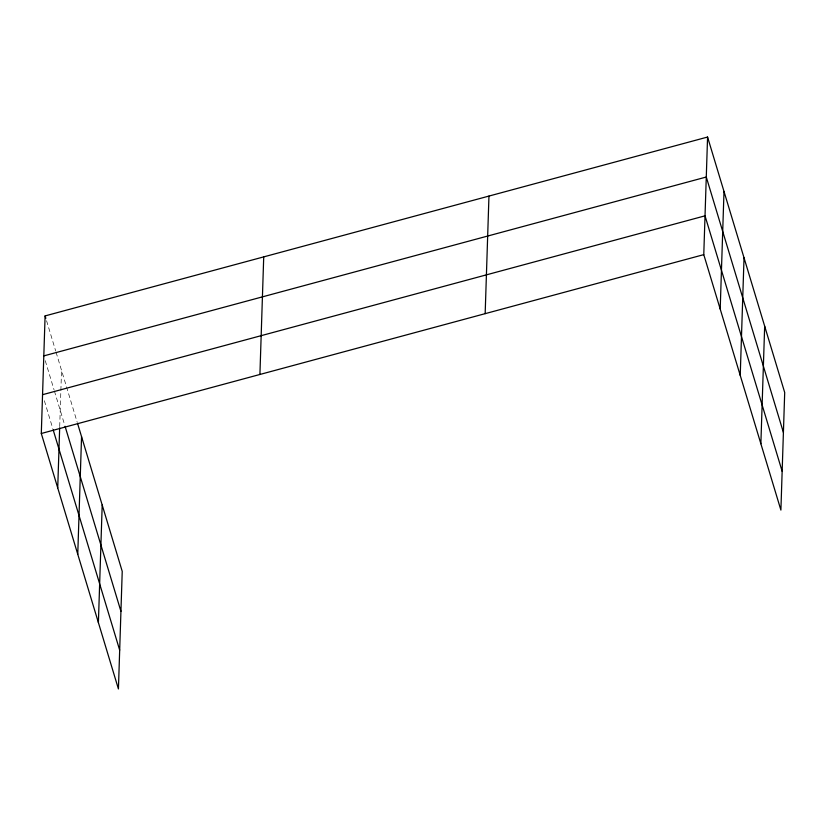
<?xml version="1.0" encoding="UTF-8"?>
<svg xmlns="http://www.w3.org/2000/svg" width="826" height="826" viewBox="0 0 826 826"><rect width="100%" height="100%" fill="white"/><g stroke="black" fill="none" stroke-linecap="round" stroke-linejoin="round"><path stroke-width="0.62" stroke-dasharray="4.13 3.1" d="M59.709 426.577L61.527 370.327M46.566 320.746L55.693 350.978M56.054 352.196L77.107 421.931M45.265 360.725L54.031 389.748M54.392 390.966L64.686 425.049M44.377 400.744L52.781 428.56"/><path stroke-width="1.24" d="M77.479 423.16L122.227 571.365L118.428 688.956L41.3 433.495L45.1 315.914L707.572 137.044L784.7 392.505L780.9 510.086L703.773 254.635L707.572 137.044M57.727 487.918L59.668 427.837M77.758 554.256L81.557 436.675M98.397 622.608L102.197 505.027M259.911 374.477L263.721 256.886M485.161 313.663L488.961 196.072M720.2 309.048L723.999 191.467M740.23 375.396L744.03 257.805M760.87 443.748L764.669 326.156M43.809 355.892L706.282 177.022L783.409 432.483M42.549 394.694L705.022 215.834L782.15 471.285M41.3 433.495L703.773 254.635M45.1 315.914L45.833 318.33M65.058 426.278L120.937 611.343M53.143 429.768L119.677 650.145"/></g></svg>
